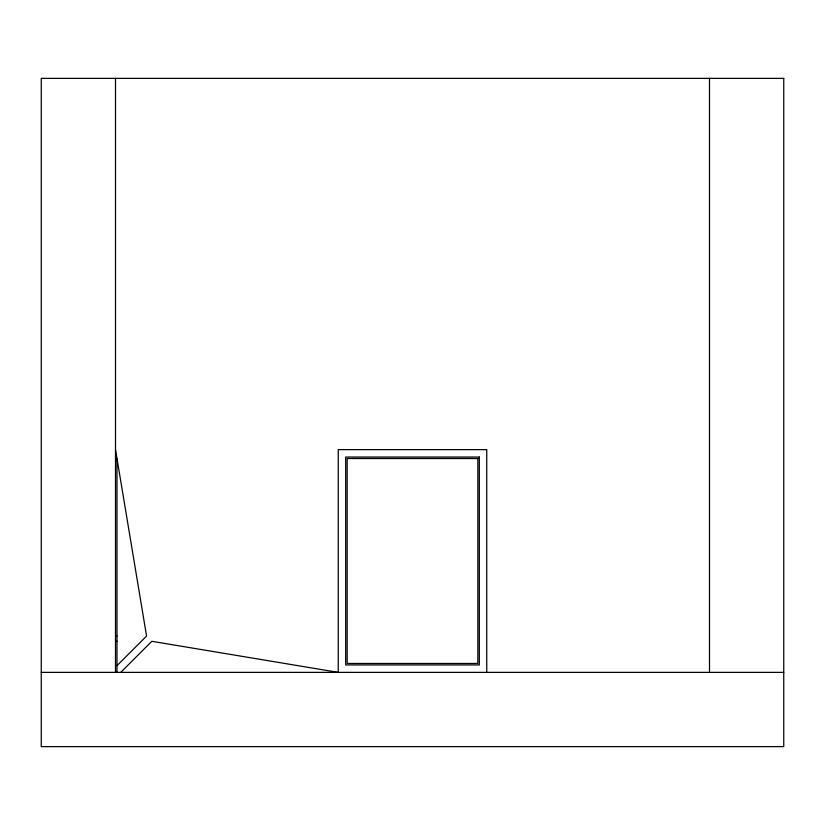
<?xml version="1.0" encoding="UTF-8"?>
<svg xmlns="http://www.w3.org/2000/svg" width="825" height="825" viewBox="0 0 825 825"><rect width="100%" height="100%" fill="white"/><g stroke="black" fill="none" stroke-linecap="round" stroke-linejoin="round"><path stroke-width="1.24" d="M116.985 665.641L146.572 636.054L115.5 449.625M120.749 672.375L151.821 641.303L338.25 672.375L338.25 449.625L486.75 449.625L486.75 672.375M115.5 636.054L116.985 636.054M115.5 641.303L116.985 641.303M41.25 672.375L783.75 672.375M709.5 78.375L709.5 672.375M116.985 458.535L116.985 672.375M115.5 78.375L115.5 672.375M783.75 78.375L41.25 78.375L41.25 746.625L783.75 746.625L783.75 78.375M479.325 457.05L345.675 457.05L345.675 664.95L479.325 664.95L479.325 457.05M477.84 458.535L347.16 458.535L347.16 663.465L477.84 663.465L477.84 458.535"/></g></svg>
